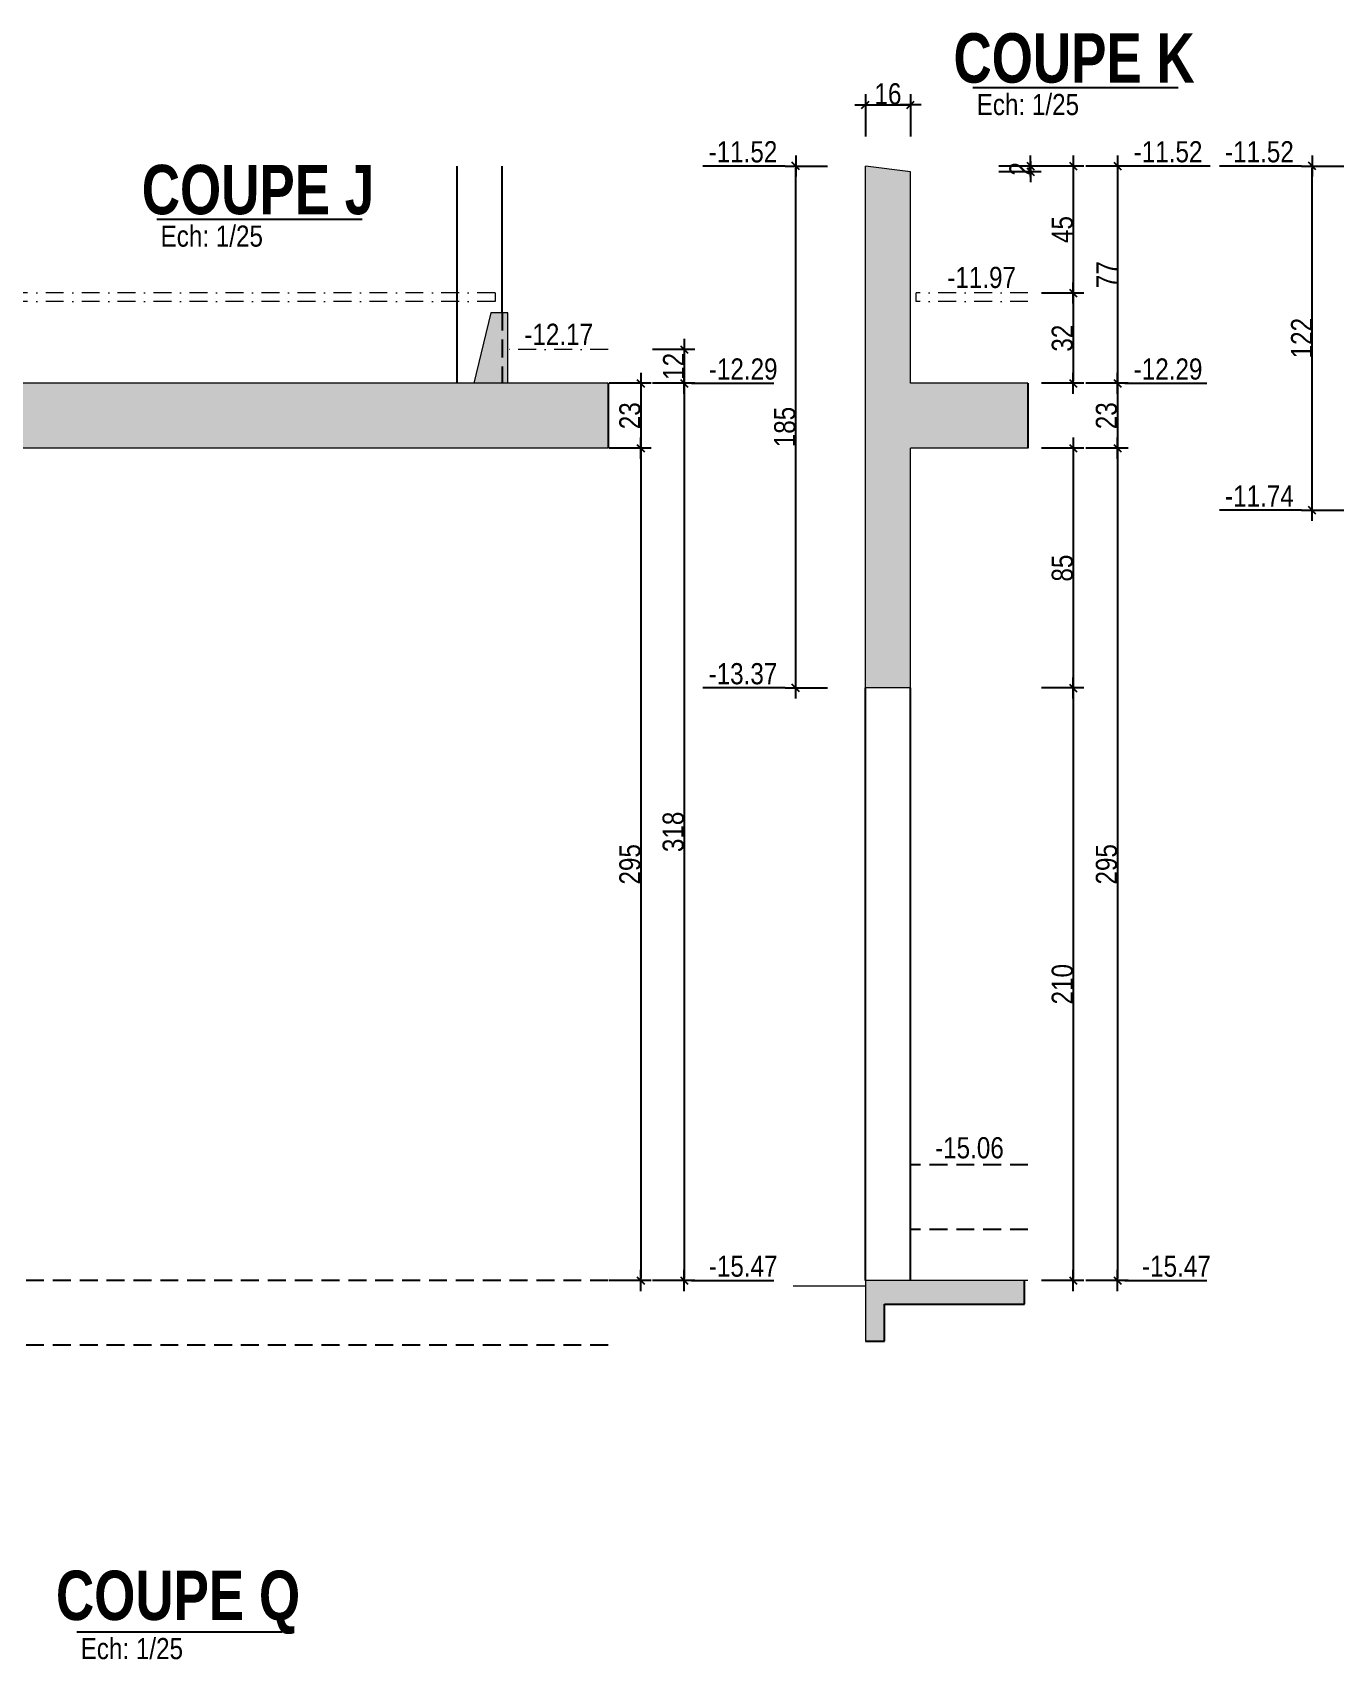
# Model space of a CAD drawing. Header units: millimetres. Extents: x -22 to 27383, y -3644 to 590.
# Drawn here: x 24924 to 25848, y -2353 to -1199 of the extents above; entities that cross this region are included whole.
import ezdxf
from ezdxf.enums import TextEntityAlignment as Align

# ---------------------------------------------------------------- set-up
doc = ezdxf.new("R2010")
doc.units = ezdxf.units.MM
doc.linetypes.add('CACHEX2', pattern=[19.05, 12.7, -6.35])
doc.linetypes.add('TIRETPTX2', pattern=[50.8, 25.4, -12.7, 0, -12.7])
for name, color, linetype in [('01_cote_gen', 4, 'Continuous'), ('01_linteaux', 2, 'Continuous'), ('01_murs_sup', 2, 'CACHEX2'), ('01_poch_BN', 9, 'Continuous'), ('01_texte', 230, 'Continuous'), ('AA_COTES', 2, 'Continuous')]:
    doc.layers.add(name, color=color, linetype=linetype)
doc.layers.add('01_murs_coup', color=5, linetype='Continuous', lineweight=60)
doc.layers.add('01_tram_axes', color=2, linetype='TIRETPTX2', lineweight=9)
doc.styles.add('ARIAL NA', font='ARIALN.TTF')
doc.styles.add('Arial Narrow', font='ARIALN.TTF')
doc.styles.add('impact', font='impact.ttf')
doc.styles.add('STYLE2', font='ARIALN.TTF')
doc.dimstyles.new('JB25', dxfattribs={"dimscale": 0.1, "dimtxt": 150, "dimasz": 15, "dimexe": 0.1, "dimexo": 0.1, "dimgap": 0.09, "dimtad": 1, "dimdec": 1, "dimlfac": 0.5, "dimdsep": 46, "dimtxsty": 'STYLE2', "dimblk1": 'BOND_G', "dimblk2": 'BOND_D', "dimsah": 1, "dimcen": 1.5, "dimdle": 0.01, "dimse1": 1, "dimse2": 1, "dimclrd": 4, "dimclre": 2, "dimclrt": 6, "dimazin": 2, "dimtfac": 2.333333, "dimtdec": 1, "dimtix": 1, "dimtmove": 2, "dimatfit": 3, "dimldrblk": 'BOND_G', "dimfxl": 1, "dimtolj": 1, "dimtzin": 0, "dimarcsym": 0})

# ---------------------------------------------------------------- blocks, each defined once
blk = doc.blocks.new('BOND_G')
at = {"layer": 'AA_COTES', "color": 0}
for p, q in [((0, -5), (0, 15)), ((5, 0), (-5, 0)), ((1.77, 1.77), (-1.77, -1.77))]:
    blk.add_line(p, q, dxfattribs=at)
blk = doc.blocks.new('BOND_D')
at = {"layer": 'AA_COTES', "color": 0}
for p, q in [((5, 0), (-5, 0)), ((-1.77, -1.77), (1.77, 1.77)), ((0, 5), (0, -15))]:
    blk.add_line(p, q, dxfattribs=at)
blk = doc.blocks.new('*D2569')
at = {"layer": '01_cote_gen', "color": 4, "lineweight": -2, "transparency": 16777216}
blk.add_line((25355.1, -1495.6), (25355.1, -2082.6), dxfattribs=at)
at = {"layer": 'Defpoints', "color": 0, "transparency": 16777216}
for p in [(25332, -1494.1), (25332, -2084.1), (25355.1, -2084.1)]:
    blk.add_point(p, dxfattribs=at)
at = {"layer": '01_cote_gen', "color": 4, "lineweight": -2, "transparency": 16777216, "xscale": 1.5, "yscale": 1.5, "zscale": 1.5}
for name, p, rotation in [('BOND_G', (25355.1, -1494.1), 90), ('BOND_D', (25355.1, -2084.1), 270)]:
    blk.add_blockref(name, p, dxfattribs=dict(at, rotation=rotation))
at = {"layer": '01_cote_gen', "color": 6, "transparency": 16777216, "insert": (25347.5, -1789.1), "char_height": 15, "attachment_point": 5, "rotation": 90, "style": 'STYLE2'}
blk.add_mtext('\\A1;295', dxfattribs=at)
blk = doc.blocks.new('*D2570')
at = {"layer": '01_cote_gen', "color": 4, "lineweight": -2, "transparency": 16777216}
blk.add_line((25355.1, -1449.6), (25355.1, -1492.6), dxfattribs=at)
at = {"layer": 'Defpoints', "color": 0, "transparency": 16777216}
for p in [(25332, -1448.1), (25347.6, -1494.1), (25355.1, -1494.1)]:
    blk.add_point(p, dxfattribs=at)
at = {"layer": '01_cote_gen', "color": 4, "lineweight": -2, "transparency": 16777216, "xscale": 1.5, "yscale": 1.5, "zscale": 1.5}
for name, p, rotation in [('BOND_G', (25355.1, -1448.1), 90), ('BOND_D', (25355.1, -1494.1), 270)]:
    blk.add_blockref(name, p, dxfattribs=dict(at, rotation=rotation))
at = {"layer": '01_cote_gen', "color": 6, "transparency": 16777216, "insert": (25347.5, -1471.1), "char_height": 15, "attachment_point": 5, "rotation": 90, "style": 'STYLE2'}
blk.add_mtext('\\A1;23', dxfattribs=at)
blk = doc.blocks.new('*D2571')
at = {"layer": '01_cote_gen', "color": 4, "lineweight": -2, "transparency": 16777216}
blk.add_line((25385.9, -1449.6), (25385.9, -2082.6), dxfattribs=at)
at = {"layer": 'Defpoints', "color": 0, "transparency": 16777216}
for p in [(25310.8, -1448.1), (25310.8, -2084.1), (25385.9, -2084.1)]:
    blk.add_point(p, dxfattribs=at)
at = {"layer": '01_cote_gen', "color": 4, "lineweight": -2, "transparency": 16777216, "xscale": 1.5, "yscale": 1.5, "zscale": 1.5}
for name, p, rotation in [('BOND_G', (25385.9, -1448.1), 90), ('BOND_D', (25385.9, -2084.1), 270)]:
    blk.add_blockref(name, p, dxfattribs=dict(at, rotation=rotation))
at = {"layer": '01_cote_gen', "color": 6, "transparency": 16777216, "insert": (25378.2, -1766.1), "char_height": 15, "attachment_point": 5, "rotation": 90, "style": 'STYLE2'}
blk.add_mtext('\\A1;318', dxfattribs=at)
blk = doc.blocks.new('*D2572')
at = {"layer": '01_cote_gen', "color": 4, "lineweight": -2, "transparency": 16777216}
blk.add_line((25385.9, -1425.6), (25385.9, -1446.6), dxfattribs=at)
at = {"layer": 'Defpoints', "color": 0, "transparency": 16777216}
for p in [(25313.3, -1424.1), (25313.3, -1448.1), (25385.9, -1448.1)]:
    blk.add_point(p, dxfattribs=at)
at = {"layer": '01_cote_gen', "color": 4, "lineweight": -2, "transparency": 16777216, "xscale": 1.5, "yscale": 1.5, "zscale": 1.5}
for name, p, rotation in [('BOND_G', (25385.9, -1424.1), 90), ('BOND_D', (25385.9, -1448.1), 270)]:
    blk.add_blockref(name, p, dxfattribs=dict(at, rotation=rotation))
at = {"layer": '01_cote_gen', "color": 6, "transparency": 16777216, "insert": (25378.4, -1436.1), "char_height": 15, "attachment_point": 5, "rotation": 90, "style": 'STYLE2'}
blk.add_mtext('\\A1;12', dxfattribs=at)
blk = doc.blocks.new('*D2574')
at = {"layer": '01_cote_gen', "color": 4, "lineweight": -2, "transparency": 16777216}
blk.add_line((25661.7, -1495.6), (25661.7, -1662.6), dxfattribs=at)
at = {"layer": 'Defpoints', "color": 0, "transparency": 16777216}
for p in [(25647, -1494.1), (25647, -1664.1), (25661.7, -1664.1)]:
    blk.add_point(p, dxfattribs=at)
at = {"layer": '01_cote_gen', "color": 4, "lineweight": -2, "transparency": 16777216, "xscale": 1.5, "yscale": 1.5, "zscale": 1.5}
for name, p, rotation in [('BOND_G', (25661.7, -1494.1), 90), ('BOND_D', (25661.7, -1664.1), 270)]:
    blk.add_blockref(name, p, dxfattribs=dict(at, rotation=rotation))
at = {"layer": '01_cote_gen', "color": 6, "transparency": 16777216, "insert": (25654.1, -1579.1), "char_height": 15, "attachment_point": 5, "rotation": 90, "style": 'STYLE2'}
blk.add_mtext('\\A1;85', dxfattribs=at)
blk = doc.blocks.new('*D2575')
at = {"layer": '01_cote_gen', "color": 4, "lineweight": -2, "transparency": 16777216}
blk.add_line((25661.7, -1665.6), (25661.7, -2082.6), dxfattribs=at)
at = {"layer": 'Defpoints', "color": 0, "transparency": 16777216}
for p in [(25639.2, -1664.1), (25661.7, -2084.1), (25667.7, -2084.1)]:
    blk.add_point(p, dxfattribs=at)
at = {"layer": '01_cote_gen', "color": 4, "lineweight": -2, "transparency": 16777216, "xscale": 1.5, "yscale": 1.5, "zscale": 1.5}
for name, p, rotation in [('BOND_G', (25661.7, -1664.1), 90), ('BOND_D', (25661.7, -2084.1), 270)]:
    blk.add_blockref(name, p, dxfattribs=dict(at, rotation=rotation))
at = {"layer": '01_cote_gen', "color": 6, "transparency": 16777216, "insert": (25654.1, -1874.1), "char_height": 15, "attachment_point": 5, "rotation": 90, "style": 'STYLE2'}
blk.add_mtext('\\A1;210', dxfattribs=at)
blk = doc.blocks.new('*D2576')
at = {"layer": '01_cote_gen', "color": 4, "lineweight": -2, "transparency": 16777216}
blk.add_line((25693.1, -1449.6), (25693.1, -1492.6), dxfattribs=at)
at = {"layer": 'Defpoints', "color": 0, "transparency": 16777216}
for p in [(25669.7, -1448.1), (25656.4, -1494.1), (25693.1, -1494.1)]:
    blk.add_point(p, dxfattribs=at)
at = {"layer": '01_cote_gen', "color": 4, "lineweight": -2, "transparency": 16777216, "xscale": 1.5, "yscale": 1.5, "zscale": 1.5}
for name, p, rotation in [('BOND_G', (25693.1, -1448.1), 90), ('BOND_D', (25693.1, -1494.1), 270)]:
    blk.add_blockref(name, p, dxfattribs=dict(at, rotation=rotation))
at = {"layer": '01_cote_gen', "color": 6, "transparency": 16777216, "insert": (25685.4, -1471.1), "char_height": 15, "attachment_point": 5, "rotation": 90, "style": 'STYLE2'}
blk.add_mtext('\\A1;23', dxfattribs=at)
blk = doc.blocks.new('*D2577')
at = {"layer": '01_cote_gen', "color": 4, "lineweight": -2, "transparency": 16777216}
blk.add_line((25693.1, -1295.6), (25693.1, -1446.6), dxfattribs=at)
at = {"layer": 'Defpoints', "color": 0, "transparency": 16777216}
for p in [(25615, -1294.1), (25635.9, -1448.1), (25693.1, -1448.1)]:
    blk.add_point(p, dxfattribs=at)
at = {"layer": '01_cote_gen', "color": 4, "lineweight": -2, "transparency": 16777216, "xscale": 1.5, "yscale": 1.5, "zscale": 1.5}
for name, p, rotation in [('BOND_G', (25693.1, -1294.1), 90), ('BOND_D', (25693.1, -1448.1), 270)]:
    blk.add_blockref(name, p, dxfattribs=dict(at, rotation=rotation))
at = {"layer": '01_cote_gen', "color": 6, "transparency": 16777216, "insert": (25685.6, -1371.1), "char_height": 15, "attachment_point": 5, "rotation": 90, "style": 'STYLE2'}
blk.add_mtext('\\A1;77', dxfattribs=at)
blk = doc.blocks.new('*D2578')
at = {"layer": '01_cote_gen', "color": 4, "lineweight": -2, "transparency": 16777216}
blk.add_line((25661.7, -1295.6), (25661.7, -1382.6), dxfattribs=at)
at = {"layer": 'Defpoints', "color": 0, "transparency": 16777216}
for p in [(25615, -1294.1), (25643.6, -1384.1), (25661.7, -1384.1)]:
    blk.add_point(p, dxfattribs=at)
at = {"layer": '01_cote_gen', "color": 4, "lineweight": -2, "transparency": 16777216, "xscale": 1.5, "yscale": 1.5, "zscale": 1.5}
for name, p, rotation in [('BOND_G', (25661.7, -1294.1), 90), ('BOND_D', (25661.7, -1384.1), 270)]:
    blk.add_blockref(name, p, dxfattribs=dict(at, rotation=rotation))
at = {"layer": '01_cote_gen', "color": 6, "transparency": 16777216, "insert": (25654.1, -1339.1), "char_height": 15, "attachment_point": 5, "rotation": 90, "style": 'STYLE2'}
blk.add_mtext('\\A1;45', dxfattribs=at)
blk = doc.blocks.new('*D2579')
at = {"layer": '01_cote_gen', "color": 4, "lineweight": -2, "transparency": 16777216}
blk.add_line((25661.7, -1385.6), (25661.7, -1446.6), dxfattribs=at)
at = {"layer": 'Defpoints', "color": 0, "transparency": 16777216}
for p in [(25624.5, -1384.1), (25638.7, -1448.1), (25661.7, -1448.1)]:
    blk.add_point(p, dxfattribs=at)
at = {"layer": '01_cote_gen', "color": 4, "lineweight": -2, "transparency": 16777216, "xscale": 1.5, "yscale": 1.5, "zscale": 1.5}
for name, p, rotation in [('BOND_G', (25661.7, -1384.1), 90), ('BOND_D', (25661.7, -1448.1), 270)]:
    blk.add_blockref(name, p, dxfattribs=dict(at, rotation=rotation))
at = {"layer": '01_cote_gen', "color": 6, "transparency": 16777216, "insert": (25654.1, -1416.1), "char_height": 15, "attachment_point": 5, "rotation": 90, "style": 'STYLE2'}
blk.add_mtext('\\A1;32', dxfattribs=at)
blk = doc.blocks.new('*D2580')
at = {"layer": '01_cote_gen', "color": 4, "lineweight": -2, "transparency": 16777216}
for p, q in [((25631.5, -1292.6), (25631.5, -1291.1)), ((25631.5, -1298.1), (25631.5, -1294.1)), ((25631.5, -1299.6), (25631.5, -1301.1))]:
    blk.add_line(p, q, dxfattribs=at)
at = {"layer": 'Defpoints', "color": 0, "transparency": 16777216}
for p in [(25615, -1294.1), (25631.5, -1294.1), (25647, -1298.1)]:
    blk.add_point(p, dxfattribs=at)
at = {"layer": '01_cote_gen', "color": 4, "lineweight": -2, "transparency": 16777216, "xscale": 1.5, "yscale": 1.5, "zscale": 1.5}
for name, p, rotation in [('BOND_D', (25631.5, -1294.1), 270), ('BOND_G', (25631.5, -1298.1), 90)]:
    blk.add_blockref(name, p, dxfattribs=dict(at, rotation=rotation))
at = {"layer": '01_cote_gen', "color": 6, "transparency": 16777216, "insert": (25624, -1296.1), "char_height": 15, "attachment_point": 5, "rotation": 90, "style": 'STYLE2'}
blk.add_mtext('\\A1;2', dxfattribs=at)
blk = doc.blocks.new('*D2582')
at = {"layer": '01_cote_gen', "color": 4, "lineweight": -2, "transparency": 16777216}
blk.add_line((25465, -1662.6), (25465, -1295.6), dxfattribs=at)
at = {"layer": 'Defpoints', "color": 0, "transparency": 16777216}
for p in [(25465, -1294.1), (25514.4, -1294.1), (25514.4, -1664.1)]:
    blk.add_point(p, dxfattribs=at)
at = {"layer": '01_cote_gen', "color": 4, "lineweight": -2, "transparency": 16777216, "xscale": 1.5, "yscale": 1.5, "zscale": 1.5}
for name, p, rotation in [('BOND_D', (25465, -1294.1), 90), ('BOND_G', (25465, -1664.1), 270)]:
    blk.add_blockref(name, p, dxfattribs=dict(at, rotation=rotation))
at = {"layer": '01_cote_gen', "color": 6, "transparency": 16777216, "insert": (25457.3, -1479.1), "char_height": 15, "attachment_point": 5, "rotation": 90, "style": 'STYLE2'}
blk.add_mtext('\\A1;185', dxfattribs=at)
blk = doc.blocks.new('*D2581')
at = {"layer": '01_cote_gen', "color": 4, "lineweight": -2, "transparency": 16777216}
blk.add_line((25515.9, -1250.7), (25544.9, -1250.7), dxfattribs=at)
at = {"layer": 'Defpoints', "color": 0, "transparency": 16777216}
for p in [(25546.4, -1250.7), (25514.4, -1294.1), (25546.4, -1298.1)]:
    blk.add_point(p, dxfattribs=at)
at = {"layer": '01_cote_gen', "color": 4, "lineweight": -2, "transparency": 16777216, "xscale": 1.5, "yscale": 1.5, "zscale": 1.5, "rotation": 180}
blk.add_blockref('BOND_G', (25514.4, -1250.7), dxfattribs=at)
at = {"layer": '01_cote_gen', "color": 4, "lineweight": -2, "transparency": 16777216, "xscale": 1.5, "yscale": 1.5, "zscale": 1.5}
blk.add_blockref('BOND_D', (25546.4, -1250.7), dxfattribs=at)
at = {"layer": '01_cote_gen', "color": 6, "transparency": 16777216, "insert": (25530.4, -1243), "char_height": 15, "attachment_point": 5, "style": 'STYLE2'}
blk.add_mtext('\\A1;16', dxfattribs=at)
blk = doc.blocks.new('*D2583')
at = {"layer": '01_cote_gen', "color": 4, "lineweight": -2, "transparency": 16777216}
blk.add_line((25693.1, -1495.6), (25693.1, -2082.6), dxfattribs=at)
at = {"layer": 'Defpoints', "color": 0, "transparency": 16777216}
for p in [(25711.8, -1494.1), (25693.1, -2084.1), (25698.9, -2084.1)]:
    blk.add_point(p, dxfattribs=at)
at = {"layer": '01_cote_gen', "color": 4, "lineweight": -2, "transparency": 16777216, "xscale": 1.5, "yscale": 1.5, "zscale": 1.5}
for name, p, rotation in [('BOND_G', (25693.1, -1494.1), 90), ('BOND_D', (25693.1, -2084.1), 270)]:
    blk.add_blockref(name, p, dxfattribs=dict(at, rotation=rotation))
at = {"layer": '01_cote_gen', "color": 6, "transparency": 16777216, "insert": (25685.4, -1789.1), "char_height": 15, "attachment_point": 5, "rotation": 90, "style": 'STYLE2'}
blk.add_mtext('\\A1;295', dxfattribs=at)
blk = doc.blocks.new('*D2589')
at = {"layer": '01_cote_gen', "color": 4, "lineweight": -2, "transparency": 16777216}
blk.add_line((25831.2, -1536.6), (25831.2, -1295.6), dxfattribs=at)
at = {"layer": 'Defpoints', "color": 0, "transparency": 16777216}
for p in [(25831.2, -1294.1), (25880.6, -1294.1), (25880.6, -1538.1)]:
    blk.add_point(p, dxfattribs=at)
at = {"layer": '01_cote_gen', "color": 4, "lineweight": -2, "transparency": 16777216, "xscale": 1.5, "yscale": 1.5, "zscale": 1.5}
for name, p, rotation in [('BOND_D', (25831.2, -1294.1), 90), ('BOND_G', (25831.2, -1538.1), 270)]:
    blk.add_blockref(name, p, dxfattribs=dict(at, rotation=rotation))
at = {"layer": '01_cote_gen', "color": 6, "transparency": 16777216, "insert": (25823.7, -1416.1), "char_height": 15, "attachment_point": 5, "rotation": 90, "style": 'STYLE2'}
blk.add_mtext('\\A1;122', dxfattribs=at)

msp = doc.modelspace()

# ---------------------------------------------------------------- hatches: boundary and pattern name
at = {"layer": '01_poch_BN'}
h = msp.add_hatch(color=256, dxfattribs=at)
h.dxf.hatch_style = 1
h.paths.add_polyline_path([(25331.99, -1448.07), (24700.84, -1448.07), (24700.84, -1298.07), (24668.84, -1294.07), (24668.84, -1664.07), (24700.84, -1664.07), (24700.84, -1494.07), (25331.99, -1494.07)])
h.paths.add_polyline_path([(25260.84, -1398.07), (25248.84, -1398.07), (25236.84, -1448.07), (25260.84, -1448.07)], flags=17)
h = msp.add_hatch(color=256, dxfattribs=at)
h.dxf.hatch_style = 1
h.paths.add_polyline_path([(25629.68, -1448.07), (25546.41, -1448.07), (25546.41, -1298.07), (25514.41, -1294.07), (25514.41, -1664.07), (25546.41, -1664.07), (25546.41, -1494.07), (25629.68, -1494.07)])
h = msp.add_hatch(color=256, dxfattribs=at)
h.dxf.hatch_style = 1
h.paths.add_polyline_path([(25627.1, -2084.07), (25514.41, -2084.07), (25514.41, -2127.09), (25528.04, -2127.09), (25528.04, -2100.94), (25627.1, -2100.94)])

# ---------------------------------------------------------------- linework, layer by layer
at = {"layer": '01_linteaux', "linetype": 'Continuous', "ltscale": 1.5}
for p, q in [((25224.84, -1448.07), (25224.84, -1294.07)), ((25256.84, -1398.07), (25256.84, -1294.07))]:
    msp.add_line(p, q, dxfattribs=at)
at = {"layer": '01_linteaux'}
for p, q in [((25514.41, -2084.07), (25514.41, -1664.07)), ((25546.41, -2084.07), (25546.41, -1664.07))]:
    msp.add_line(p, q, dxfattribs=at)
at = {"layer": '01_murs_coup', "lineweight": 0}
for p, q in [((25546.41, -1298.07), (25514.41, -1294.07)), ((25514.41, -1664.07), (25514.41, -1294.07)), ((25546.41, -1448.07), (25546.41, -1298.07)), ((25248.84, -1398.07), (25236.84, -1448.07)), ((25260.84, -1398.07), (25248.84, -1398.07)), ((25260.84, -1448.07), (25260.84, -1398.07)), ((25331.99, -1448.07), (24700.84, -1448.07)), ((25629.68, -1448.07), (25546.41, -1448.07)), ((25331.99, -1494.07), (24700.84, -1494.07)), ((25629.68, -1494.07), (25546.41, -1494.07)), ((25546.41, -1664.07), (25546.41, -1494.07)), ((25546.41, -1664.07), (25514.41, -1664.07)), ((25629.68, -2084.07), (25514.41, -2084.07)), ((25514.41, -2084.07), (25514.41, -2127.09)), ((25514.41, -2088.07), (25463.1, -2088.07))]:
    msp.add_line(p, q, dxfattribs=at)
at = {"layer": '01_murs_sup'}
for p, q in [((25256.84, -1398.07), (25256.84, -1448.07)), ((25629.68, -2002.07), (25546.41, -2002.07)), ((25629.68, -2048.07), (25546.41, -2048.07)), ((25331.99, -2084.07), (24700.84, -2084.07)), ((25331.99, -2130.07), (24718.84, -2130.07))]:
    msp.add_line(p, q, dxfattribs=at)
at = {"layer": '01_poch_BN'}
for p, q in [((25331.99, -1448.07), (25331.99, -1494.07)), ((25629.68, -1448.07), (25629.68, -1494.07)), ((25627.1, -2100.94), (25627.1, -2084.07)), ((25528.04, -2127.09), (25528.04, -2100.94)), ((25528.04, -2100.94), (25627.1, -2100.94)), ((25514.41, -2127.09), (25528.04, -2127.09))]:
    msp.add_line(p, q, dxfattribs=at)
at = {"layer": '01_texte'}
for p, q in [((25590.56, -1238.32), (25736.16, -1238.32)), ((25457.49, -1294.07), (25399.16, -1294.07)), ((25758.92, -1294.07), (25700.6, -1294.07)), ((25823.7, -1294.07), (25765.38, -1294.07)), ((25011.89, -1331.84), (25157.49, -1331.84)), ((25391.05, -1448.07), (25449.38, -1448.07)), ((25698.25, -1448.07), (25756.58, -1448.07)), ((25823.7, -1538.07), (25765.38, -1538.07)), ((25457.49, -1664.07), (25399.16, -1664.07)), ((25391.05, -2084.07), (25449.38, -2084.07)), ((25698.25, -2084.07), (25756.58, -2084.07)), ((24955.22, -2333.16), (25100.82, -2333.16))]:
    msp.add_line(p, q, dxfattribs=at)
at = {"layer": '01_tram_axes', "ltscale": 0.5}
for p, q in [((25251.9, -1384.07), (24704.84, -1384.07)), ((25251.9, -1390.07), (24704.84, -1390.07)), ((25251.9, -1384.07), (25251.9, -1390.07)), ((25629.68, -1384.07), (25550.41, -1384.07)), ((25550.41, -1390.07), (25550.41, -1384.07)), ((25629.68, -1390.07), (25550.41, -1390.07)), ((25331.99, -1424.07), (25260.84, -1424.07))]:
    msp.add_line(p, q, dxfattribs=at)

# ---------------------------------------------------------------- texts
at = {"layer": '01_texte', "style": 'impact'}
for s, p in [('COUPE K', (25662.37, -1217.45)), ('COUPE J', (25083.7, -1310.74)), ('COUPE Q', (25027.03, -2312.06))]:
    msp.add_text(s, height=35, dxfattribs=at).set_placement(p, align=Align.MIDDLE)
at = {"layer": '01_texte'}
for s, style, p in [('Ech: 1/25', 'STYLE2', (25593.3, -1257.96)), ('-11.52', 'ARIAL NA', (25403.22, -1291.46)), ('-11.52', 'ARIAL NA', (25704.65, -1291.46)), ('-11.52', 'ARIAL NA', (25769.43, -1291.46)), ('Ech: 1/25', 'STYLE2', (25014.62, -1351.25)), ('-11.97', 'Arial Narrow', (25572.47, -1380.54)), ('-12.17', 'ARIAL NA', (25272.58, -1420.86)), ('-12.29', 'ARIAL NA', (25403.38, -1445.46)), ('-12.29', 'ARIAL NA', (25704.65, -1445.46)), ('-11.74', 'ARIAL NA', (25769.43, -1535.46)), ('-13.37', 'ARIAL NA', (25403.22, -1661.46)), ('-15.06', 'Arial Narrow', (25563.81, -1997.52)), ('-15.47', 'ARIAL NA', (25403.38, -2081.46)), ('-15.47', 'ARIAL NA', (25710.58, -2081.46)), ('Ech: 1/25', 'STYLE2', (24957.96, -2352.56))]:
    msp.add_text(s, height=15, dxfattribs=dict(at, style=style)).set_placement(p)

# ---------------------------------------------------------------- dimensions: what is measured, and where the dimension line sits
at = {"layer": '01_cote_gen'}
dim = msp.add_linear_dim(base=(25546.41, -1250.69), p1=(25514.41, -1294.07), p2=(25546.41, -1298.07), dimstyle='JB25', dxfattribs=at)
dim.commit()
dim.dimension.update_dxf_attribs({"geometry": '*D2581', "text_midpoint": (25530.41, -1243.03)})
for base, p1, p2, picture, middle in [((25464.99, -1294.07), (25514.41, -1664.07), (25514.41, -1294.07), '*D2582', (25457.32, -1479.07)), ((25631.52, -1294.07), (25647.03, -1298.07), (25615.03, -1294.07), '*D2580', (25623.98, -1296.07)), ((25693.1, -1448.07), (25615.03, -1294.07), (25635.87, -1448.07), '*D2577', (25685.59, -1371.07)), ((25661.75, -1384.07), (25615.03, -1294.07), (25643.63, -1384.07), '*D2578', (25654.11, -1339.07)), ((25831.2, -1294.07), (25880.62, -1538.07), (25880.62, -1294.07), '*D2589', (25823.66, -1416.07)), ((25661.75, -1448.07), (25624.49, -1384.07), (25638.67, -1448.07), '*D2579', (25654.08, -1416.07)), ((25385.9, -1448.07), (25313.3, -1424.07), (25313.3, -1448.07), '*D2572', (25378.36, -1436.07)), ((25385.9, -2084.07), (25310.84, -1448.07), (25310.84, -2084.07), '*D2571', (25378.23, -1766.07)), ((25355.14, -1494.07), (25331.99, -1448.07), (25347.64, -1494.07), '*D2570', (25347.47, -1471.07)), ((25693.1, -1494.07), (25669.69, -1448.07), (25656.38, -1494.07), '*D2576', (25685.43, -1471.07)), ((25355.14, -2084.07), (25331.99, -1494.07), (25331.99, -2084.07), '*D2569', (25347.47, -1789.07)), ((25661.75, -1664.07), (25647.03, -1494.07), (25647.03, -1664.07), '*D2574', (25654.08, -1579.07)), ((25693.1, -2084.07), (25711.75, -1494.07), (25698.95, -2084.07), '*D2583', (25685.43, -1789.07)), ((25661.75, -2084.07), (25639.25, -1664.07), (25667.72, -2084.07), '*D2575', (25654.08, -1874.07))]:
    dim = msp.add_linear_dim(base=base, p1=p1, p2=p2, angle=90, dimstyle='JB25', dxfattribs=at)
    dim.commit()
    dim.dimension.update_dxf_attribs({"geometry": picture, "text_midpoint": middle})

doc.saveas('drawing.dxf')
